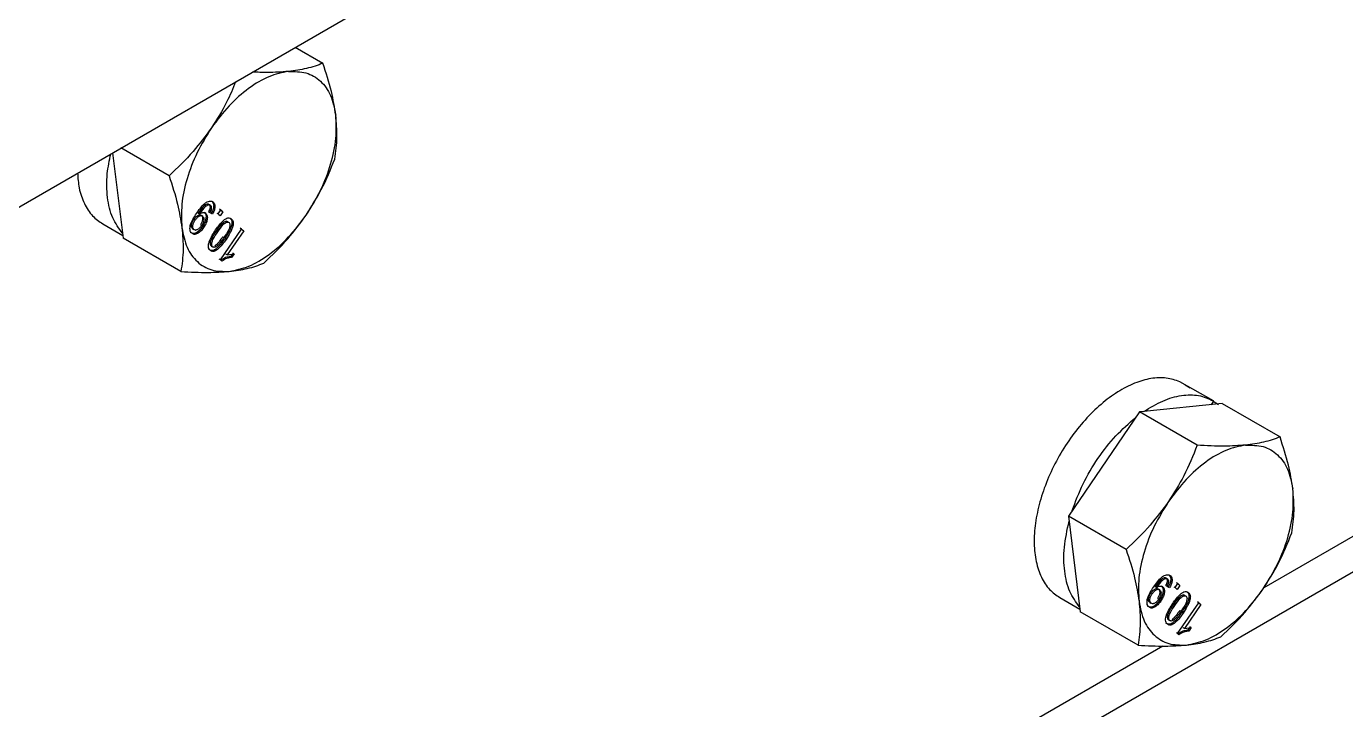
# Model space of a CAD drawing. Header units: millimetres. Extents: x 1293 to 41893, y 1011 to 26911.
# Drawn here: x 6624.5 to 6744.7, y 21890.2 to 21952.4 of the extents above; entities that cross this region are included whole.
import ezdxf

# ---------------------------------------------------------------- set-up
doc = ezdxf.new("R2010")
doc.units = ezdxf.units.MM
doc.header["$LTSCALE"] = 50
doc.layers.add('MAQUINAS', color=11, linetype='Continuous')

msp = doc.modelspace()

# ---------------------------------------------------------------- linework, layer by layer
at = {"layer": 'MAQUINAS', "linetype": 'Continuous', "lineweight": 25}
for p, q in [((6440.2631882, 21830.0406876), (6810.5481346, 22043.8016371)), ((6900.3540004, 21992.2096036), (6471.7441187, 21744.7783856)), ((6648.9905477, 21950.5364275), (6651.5115271, 21949.0810971)), ((6808.1897006, 21942.2699183), (6737.2564974, 21901.3210516)), ((6632.3484102, 21940.9291259), (6633.3103422, 21933.1455926)), ((6637.4932182, 21938.8321465), (6633.1045799, 21941.3656534)), ((6641.1758808, 21936.1694827), (6641.0580296, 21936.2375167)), ((6641.2910464, 21936.1107734), (6641.1731952, 21936.1788074)), ((6641.5222099, 21936.4263736), (6641.4043587, 21936.4944076)), ((6641.9625995, 21935.3734734), (6642.2085991, 21935.7341524)), ((6642.2085991, 21935.7341524), (6642.090748, 21935.8021864)), ((6642.1915515, 21935.7091575), (6642.2801084, 21935.6274306)), ((6642.2085991, 21935.7341524), (6642.3979595, 21935.5593966)), ((6639.761996, 21934.8759779), (6639.8798472, 21934.8079439)), ((6640.1804608, 21935.4916419), (6640.1344548, 21935.4220683)), ((6640.1344548, 21935.4220683), (6640.2280548, 21935.4744005)), ((6640.2523059, 21935.3540343), (6640.1344548, 21935.4220683)), ((6640.2983119, 21935.4236079), (6640.1804608, 21935.4916419)), ((6640.2983119, 21935.4236079), (6640.2523059, 21935.3540343)), ((6640.3995444, 21935.2032625), (6640.2816933, 21935.2712965)), ((6640.5620085, 21935.1380079), (6640.4441573, 21935.206042)), ((6640.8411038, 21935.4093731), (6640.7232527, 21935.4774071)), ((6641.2242629, 21935.4671595), (6641.1064117, 21935.5351935)), ((6641.4382233, 21935.3284716), (6641.2242629, 21935.4671595)), ((6641.4382233, 21935.3284716), (6641.3203721, 21935.3965056)), ((6641.8447484, 21935.4415074), (6641.9625995, 21935.3734734)), ((6642.15196, 21935.1987176), (6641.9625995, 21935.3734734)), ((6642.15196, 21935.1987176), (6642.0341088, 21935.2667516)), ((6642.3979595, 21935.5593966), (6642.15196, 21935.1987176)), ((6642.3979595, 21935.5593966), (6642.2801084, 21935.6274306)), ((6642.8355211, 21934.6213359), (6642.71767, 21934.68937)), ((6642.8407504, 21934.6398643), (6642.9586015, 21934.5718302)), ((6643.06215, 21934.9644753), (6643.1800012, 21934.8964413)), ((6631.4466997, 21934.445136), (6633.2805741, 21933.3864628)), ((6639.553072, 21933.6007658), (6639.4352209, 21933.6687998)), ((6639.6276247, 21934.0201703), (6639.7454759, 21933.9521363)), ((6639.9123501, 21933.8905077), (6639.9159409, 21933.8884348)), ((6640.3485273, 21934.3787614), (6640.4663784, 21934.3107274)), ((6640.6426701, 21934.1168106), (6640.5248189, 21934.1848446)), ((6642.1834066, 21931.1732986), (6644.1022033, 21933.9865945)), ((6642.3744923, 21933.2776598), (6642.4923435, 21933.2096258)), ((6644.2915637, 21933.8118387), (6642.7963475, 21931.6195869)), ((6643.3250185, 21934.3209112), (6643.2071673, 21934.3889452)), ((6644.1022033, 21933.9865945), (6643.9843522, 21934.0546285)), ((6644.0851556, 21933.9615996), (6644.1737126, 21933.8798727)), ((6644.1022033, 21933.9865945), (6644.2915637, 21933.8118387)), ((6644.2915637, 21933.8118387), (6644.1737126, 21933.8798727)), ((6638.5713364, 21930.1084853), (6633.3103422, 21933.1455926)), ((6641.2366045, 21932.0470776), (6641.1187534, 21932.1151116)), ((6641.3422241, 21932.4378113), (6641.4600753, 21932.3697772)), ((6641.7879927, 21932.3812059), (6641.6701416, 21932.4492399)), ((6642.6824726, 21933.0359971), (6642.5646215, 21933.1040311)), ((6641.2897748, 21932.0203205), (6641.3954085, 21931.9593395)), ((6642.1834066, 21931.1732986), (6642.0655555, 21931.2413326)), ((6642.3053074, 21931.0607996), (6642.1834066, 21931.1732986)), ((6642.7963475, 21931.6195869), (6642.6784964, 21931.6876209)), ((6642.7963475, 21931.6195869), (6643.4200958, 21931.7198073)), ((6643.2356269, 21931.6901679), (6643.0754638, 21931.4553404)), ((6643.1933149, 21931.3873064), (6643.0754638, 21931.4553404)), ((6643.4200958, 21931.7198073), (6643.1933149, 21931.3873064)), ((6643.4200958, 21931.7198073), (6643.3022447, 21931.7878413)), ((6732.6489022, 21918.3320568), (6729.5974508, 21920.0745351)), ((6730.0815142, 21919.8083144), (6730.5470076, 21919.5323072)), ((6733.4603692, 21918.0874874), (6726.3076962, 21917.3648066)), ((6732.6489022, 21918.3320568), (6732.452085, 21917.9856139)), ((6732.6293388, 21918.2976209), (6733.1045642, 21918.0158432)), ((6733.4603692, 21918.0874874), (6738.7213634, 21915.0503801)), ((6725.9121557, 21917.3248426), (6719.4420604, 21907.8385368)), ((6726.3076962, 21917.3648066), (6725.9121557, 21917.3248426)), ((6731.1731499, 21914.2877353), (6725.9121557, 21917.3248426)), ((6724.7030546, 21904.8014295), (6719.4420604, 21907.8385368)), ((6719.4420604, 21907.8385368), (6720.5201785, 21899.1148756)), ((6728.3857171, 21902.1387657), (6728.267866, 21902.2067997)), ((6728.5008827, 21902.0800564), (6728.3830316, 21902.1480904)), ((6728.7320462, 21902.3956566), (6728.6141951, 21902.4636906)), ((6726.9718324, 21900.8452609), (6727.0896835, 21900.7772269)), ((6727.3902972, 21901.4609249), (6727.3442911, 21901.3913513)), ((6727.3442911, 21901.3913513), (6727.4378911, 21901.4436835)), ((6727.4621422, 21901.3233173), (6727.3442911, 21901.3913513)), ((6727.5081483, 21901.3928909), (6727.3902972, 21901.4609249)), ((6727.5081483, 21901.3928909), (6727.4621422, 21901.3233173)), ((6727.6093807, 21901.1725455), (6727.4915296, 21901.2405795)), ((6727.7718448, 21901.1072909), (6727.6539937, 21901.175325)), ((6728.0509402, 21901.3786561), (6727.933089, 21901.4466901)), ((6728.4340992, 21901.4364425), (6728.3162481, 21901.5044765)), ((6728.6480596, 21901.2977546), (6728.4340992, 21901.4364425)), ((6728.6480596, 21901.2977546), (6728.5302085, 21901.3657886)), ((6729.0545848, 21901.4107904), (6729.1724359, 21901.3427564)), ((6729.1724359, 21901.3427564), (6729.4184355, 21901.7034354)), ((6729.3617963, 21901.1680006), (6729.1724359, 21901.3427564)), ((6729.3617963, 21901.1680006), (6729.2439452, 21901.2360346)), ((6729.4184355, 21901.7034354), (6729.3005843, 21901.7714694)), ((6729.6077959, 21901.5286796), (6729.3617963, 21901.1680006)), ((6729.4013878, 21901.6784405), (6729.4899447, 21901.5967136)), ((6729.4184355, 21901.7034354), (6729.6077959, 21901.5286796)), ((6729.6077959, 21901.5286796), (6729.4899447, 21901.5967136)), ((6730.2719864, 21900.9337583), (6730.3898375, 21900.8657243)), ((6718.656536, 21900.414419), (6720.4904105, 21899.3557458)), ((6726.7629084, 21899.5700488), (6726.6450573, 21899.6380828)), ((6726.8374611, 21899.9894533), (6726.9553122, 21899.9214193)), ((6727.1221865, 21899.8597907), (6727.1257772, 21899.8577178)), ((6727.5583636, 21900.3480444), (6727.6762147, 21900.2800104)), ((6727.8525064, 21900.0860936), (6727.7346553, 21900.1541276)), ((6729.3932429, 21897.1425816), (6731.3120396, 21899.9558775)), ((6730.0453575, 21900.5906189), (6729.9275063, 21900.658653)), ((6731.5014001, 21899.7811217), (6730.0061839, 21897.5888699)), ((6730.0505868, 21900.6091473), (6730.1684379, 21900.5411132)), ((6730.5348548, 21900.2901942), (6730.4170037, 21900.3582282)), ((6731.3120396, 21899.9558775), (6731.1941885, 21900.0239115)), ((6731.294992, 21899.9308826), (6731.3835489, 21899.8491557)), ((6731.3120396, 21899.9558775), (6731.5014001, 21899.7811217)), ((6731.5014001, 21899.7811217), (6731.3835489, 21899.8491557)), ((6725.7811727, 21896.0777683), (6720.5201785, 21899.1148756)), ((6728.5520605, 21898.4070943), (6728.6699116, 21898.3390602)), ((6728.9978291, 21898.3504889), (6728.8799779, 21898.4185229)), ((6729.5843287, 21899.2469428), (6729.7021798, 21899.1789088)), ((6729.892309, 21899.0052801), (6729.7744578, 21899.0733141)), ((6728.4464409, 21898.0163606), (6728.3285897, 21898.0843946)), ((6728.4996111, 21897.9896035), (6728.6052448, 21897.9286225)), ((6729.3932429, 21897.1425816), (6729.2753918, 21897.2106156)), ((6730.0061839, 21897.5888699), (6729.8883328, 21897.6569039)), ((6730.0061839, 21897.5888699), (6730.6299321, 21897.6890903)), ((6730.4454633, 21897.6594509), (6730.2853002, 21897.4246234)), ((6730.4031513, 21897.3565894), (6730.2853002, 21897.4246234)), ((6730.6299321, 21897.6890903), (6730.4031513, 21897.3565894)), ((6730.6299321, 21897.6890903), (6730.512081, 21897.7571243)), ((6728.0509321, 21896.0067919), (6650.046661, 21850.9758847)), ((6729.5151437, 21897.0300826), (6729.3932429, 21897.1425816))]:
    msp.add_line(p, q, dxfattribs=at)
for points, knots in [([(6651.5115271, 21949.0810971), (6651.0403549, 21948.9056309), (6650.1559745, 21948.5762845), (6648.938038, 21948.4119591), (6648.3689826, 21948.3351815)], [0, 0, 0, 0, 0.5327709195, 1, 1, 1, 1]), ([(6652.6821485, 21944.3546733), (6652.5683833, 21945.0616082), (6652.3248943, 21946.574645), (6651.7942428, 21948.2098874), (6651.5115271, 21949.0810971)], [0, 0, 0, 0, 0.46722908045, 1, 1, 1, 1]), ([(6648.3689826, 21948.3351815), (6647.7489447, 21948.2871951), (6646.743333, 21948.209368), (6645.5464845, 21948.2628064), (6645.0875864, 21948.2832958)], [0, 0, 0, 0, 0.6165779347, 1, 1, 1, 1]), ([(6643.5594765, 21947.4011368), (6643.3030185, 21946.7741362), (6642.710895, 21945.3264849), (6641.8486317, 21943.9761754), (6641.3598282, 21943.2107062)], [0, 0, 0, 0, 0.43311570805, 1, 1, 1, 1]), ([(6652.5896453, 21940.3574359), (6652.6839193, 21941.011014), (6652.8608696, 21942.2377666), (6652.739061, 21943.6805588), (6652.6821485, 21944.3546733)], [0, 0, 0, 0, 0.5327709195, 1, 1, 1, 1]), ([(6641.3598282, 21943.2107062), (6640.8192591, 21942.4762243), (6639.662291, 21940.904229), (6638.2471593, 21939.552375), (6637.4932182, 21938.8321465)], [0, 0, 0, 0, 0.4672290805, 1, 1, 1, 1]), ([(6633.2538468, 21933.6027288), (6632.9267614, 21934.0422691), (6632.2725907, 21934.9213496), (6631.828652, 21936.8170185), (6631.761508, 21938.8153459), (6632.0581598, 21940.2270236), (6632.185998, 21940.8353674)], [0, 0, 0, 0, 0.2661504132, 0.5323008264, 0.7984512397, 1, 1, 1, 1]), ([(6649.9861599, 21935.2496898), (6650.4698764, 21936.0169921), (6651.5051641, 21937.659232), (6652.2126939, 21939.4195759), (6652.5896453, 21940.3574359)], [0, 0, 0, 0, 0.4672290805, 1, 1, 1, 1]), ([(6629.1510741, 21939.0833431), (6629.1854583, 21938.620922), (6629.2620769, 21937.5905043), (6629.7374005, 21936.2747816), (6630.4535251, 21935.1403807), (6631.127189, 21934.6788258), (6631.4533089, 21934.4553877)], [0, 0, 0, 0, 0.21695682075, 0.48344709326, 0.74993736578, 1, 1, 1, 1]), ([(6637.4932182, 21938.8321465), (6637.7759339, 21937.9609369), (6638.3065854, 21936.3256944), (6638.5500744, 21934.8126576), (6638.6638396, 21934.1057227)], [0, 0, 0, 0, 0.5327709195, 1, 1, 1, 1]), ([(6639.9795362, 21935.4064974), (6640.09717, 21935.5734837), (6640.3320376, 21935.9068888), (6640.6743653, 21936.2737808), (6640.967289, 21936.4700577), (6641.1830198, 21936.5418169), (6641.3773498, 21936.5328071), (6641.4739096, 21936.4618614), (6641.5222099, 21936.4263736)], [0, 0, 0, 0, 0.2504849429, 0.5001185141, 0.6278991852, 0.7500923696, 0.8749936752, 1, 1, 1, 1]), ([(6641.1731952, 21936.1788074), (6641.141934, 21936.2009732), (6641.0794375, 21936.2452861), (6640.9515856, 21936.2438124), (6640.8112987, 21936.187888), (6640.5361129, 21935.9579208), (6640.338467, 21935.6987965), (6640.1804608, 21935.4916419)], [0, 0, 0, 0, 0.1252073258, 0.2503100191, 0.3753386279, 0.5006201474, 1, 1, 1, 1]), ([(6641.2910464, 21936.1107734), (6641.2597851, 21936.1329391), (6641.1972887, 21936.1772521), (6641.0694367, 21936.1757784), (6640.9291498, 21936.119854), (6640.6539641, 21935.8898868), (6640.4563182, 21935.6307625), (6640.2983119, 21935.4236079)], [0, 0, 0, 0, 0.1252073258, 0.2503100191, 0.3753386279, 0.5006201474, 1, 1, 1, 1]), ([(6641.1064117, 21935.5351935), (6641.1411709, 21935.6029404), (6641.2038853, 21935.7251734), (6641.2507896, 21935.8852841), (6641.2563072, 21935.9951958), (6641.2395986, 21936.0976456), (6641.1997253, 21936.146381), (6641.1731952, 21936.1788074)], [0, 0, 0, 0, 0.2770742738, 0.4999140274, 0.6248342849, 0.7503808481, 1, 1, 1, 1]), ([(6641.2242629, 21935.4671595), (6641.2589844, 21935.5348594), (6641.3216916, 21935.6571258), (6641.368511, 21935.816949), (6641.3743696, 21935.9273648), (6641.360845, 21936.0030036), (6641.3336003, 21936.0664899), (6641.3052304, 21936.0960129), (6641.2910464, 21936.1107734)], [0, 0, 0, 0, 0.2764767993, 0.4993179598, 0.6237184282, 0.7494961879, 0.8747561628, 1, 1, 1, 1]), ([(6641.4043587, 21936.4944076), (6641.4510133, 21936.4393949), (6641.5212131, 21936.3566189), (6641.5570317, 21936.1849777), (6641.5572262, 21935.990274), (6641.4898685, 21935.7123747), (6641.3769303, 21935.501906), (6641.3203721, 21935.3965056)], [0, 0, 0, 0, 0.2498591948, 0.3759561592, 0.5004815934, 0.749846529, 1, 1, 1, 1]), ([(6641.5222099, 21936.4263736), (6641.5688667, 21936.3713627), (6641.6390255, 21936.2886417), (6641.6748644, 21936.1170275), (6641.6751085, 21935.9223476), (6641.6077179, 21935.64434), (6641.4947809, 21935.4338718), (6641.4382233, 21935.3284716)], [0, 0, 0, 0, 0.2498594906, 0.3757183909, 0.500481002, 0.7498462328, 1, 1, 1, 1]), ([(6639.553072, 21933.6007658), (6639.516007, 21933.6438225), (6639.4418882, 21933.7299231), (6639.3927759, 21933.9292901), (6639.3918908, 21934.1615594), (6639.465201, 21934.5031045), (6639.6683095, 21934.9374406), (6639.875616, 21935.2498769), (6639.9795362, 21935.4064974)], [0, 0, 0, 0, 0.1250635897, 0.2500895576, 0.3751100052, 0.5001693996, 0.7494409524, 1, 1, 1, 1]), ([(6639.6276247, 21934.0201703), (6639.5929901, 21934.0639825), (6639.541272, 21934.129405), (6639.5273236, 21934.2713966), (6639.5395804, 21934.3894683), (6639.5720273, 21934.5148218), (6639.6388647, 21934.6822275), (6639.7128702, 21934.7986771), (6639.761996, 21934.8759779)], [0, 0, 0, 0, 0.24901716601, 0.37184465621, 0.49936480371, 0.62322594318, 0.74989237644, 1, 1, 1, 1]), ([(6639.7454759, 21933.9521363), (6639.7108433, 21933.99595), (6639.6590873, 21934.0614264), (6639.6451685, 21934.203451), (6639.6574696, 21934.3216372), (6639.6899166, 21934.4469034), (6639.7567816, 21934.6142968), (6639.8307213, 21934.7306429), (6639.8798472, 21934.8079439)], [0, 0, 0, 0, 0.2490168506, 0.3721383925, 0.4993654558, 0.6235619335, 0.7498926933, 1, 1, 1, 1]), ([(6639.761996, 21934.8759779), (6639.8155599, 21934.9486596), (6639.896538, 21935.0585401), (6640.0215681, 21935.1702722), (6640.1188635, 21935.2318363), (6640.2135739, 21935.2671304), (6640.3338682, 21935.2795371), (6640.3999786, 21935.2354821), (6640.4441573, 21935.206042)], [0, 0, 0, 0, 0.2499766017, 0.3779151287, 0.5003420213, 0.627106401, 0.7508109821, 1, 1, 1, 1]), ([(6639.8798472, 21934.8079439), (6639.933411, 21934.8806247), (6640.0144548, 21934.9905931), (6640.1394999, 21935.1023044), (6640.2368809, 21935.1638862), (6640.3315141, 21935.1991176), (6640.4517815, 21935.2114646), (6640.5178301, 21935.167449), (6640.5620085, 21935.1380079)], [0, 0, 0, 0, 0.24997649069, 0.37822216715, 0.50034233219, 0.62745243068, 0.75081109269, 1, 1, 1, 1]), ([(6640.2523059, 21935.3540343), (6640.3078133, 21935.3885775), (6640.4191769, 21935.457881), (6640.5806028, 21935.4954178), (6640.7298218, 21935.4898337), (6640.8040652, 21935.4361533), (6640.8411038, 21935.4093731)], [0, 0, 0, 0, 0.2489431768, 0.4994502947, 0.7502849385, 1, 1, 1, 1]), ([(6640.4441573, 21935.206042), (6640.4791904, 21935.1644714), (6640.5316344, 21935.102241), (6640.5548112, 21934.9700228), (6640.5505318, 21934.8575649), (6640.5256724, 21934.736291), (6640.4678473, 21934.5709955), (6640.3961269, 21934.4554482), (6640.3485273, 21934.3787614)], [0, 0, 0, 0, 0.2495203093, 0.3735284255, 0.4998883672, 0.623789863, 0.7503156792, 1, 1, 1, 1]), ([(6640.5620085, 21935.1380079), (6640.5970414, 21935.0964373), (6640.6495305, 21935.0341531), (6640.6726676, 21934.9018933), (6640.6683596, 21934.7893369), (6640.6434891, 21934.6681526), (6640.5856437, 21934.5028678), (6640.5139795, 21934.3874143), (6640.4663784, 21934.3107274)], [0, 0, 0, 0, 0.2495205461, 0.3738507837, 0.4998887841, 0.6240955932, 0.7503154422, 1, 1, 1, 1]), ([(6640.7232527, 21935.4774071), (6640.7375133, 21935.462992), (6640.7660356, 21935.4341607), (6640.8124301, 21935.3625134), (6640.8520271, 21935.2527937), (6640.8666371, 21935.0931013), (6640.849769, 21934.9159472), (6640.8043097, 21934.7287729), (6640.7082285, 21934.4768156), (6640.5980609, 21934.301439), (6640.5248189, 21934.1848446)], [0, 0, 0, 0, 0.0626107389, 0.1252263593, 0.2501941382, 0.3735862588, 0.5002863049, 0.6245798583, 0.750412027, 1, 1, 1, 1]), ([(6640.8411038, 21935.4093731), (6640.8685806, 21935.3789692), (6640.9235155, 21935.3181819), (6640.9695393, 21935.184395), (6640.9845737, 21935.0252894), (6640.9676337, 21934.8480909), (6640.9222021, 21934.6608605), (6640.82614, 21934.4088787), (6640.7159106, 21934.233403), (6640.6426701, 21934.1168106)], [0, 0, 0, 0, 0.1250740585, 0.2500636243, 0.3732612247, 0.5001992382, 0.6242961009, 0.7503685137, 1, 1, 1, 1]), ([(6641.7356705, 21933.909776), (6641.8463099, 21934.0667141), (6642.0673216, 21934.3802116), (6642.3836655, 21934.728861), (6642.6567473, 21934.9304167), (6642.8625168, 21935.0113033), (6643.0452518, 21934.9983812), (6643.1350563, 21934.9304427), (6643.1800012, 21934.8964413)], [0, 0, 0, 0, 0.2504758129, 0.50034735438, 0.62576834082, 0.75017618309, 0.87496969665, 1, 1, 1, 1]), ([(6641.8064111, 21933.8019271), (6641.9645514, 21934.0303163), (6642.1622587, 21934.3158487), (6642.4440694, 21934.5906698), (6642.5930099, 21934.6728095), (6642.7378807, 21934.7046792), (6642.8064704, 21934.661463), (6642.8407504, 21934.6398643)], [0, 0, 0, 0, 0.5004095025, 0.6256126137, 0.7505796735, 0.875343692, 1, 1, 1, 1]), ([(6641.9242622, 21933.7338931), (6642.0824025, 21933.9622823), (6642.2801098, 21934.2478147), (6642.5619206, 21934.5226358), (6642.710861, 21934.6047755), (6642.8557318, 21934.6366452), (6642.9243215, 21934.593429), (6642.9586015, 21934.5718302)], [0, 0, 0, 0, 0.5004095025, 0.6256126137, 0.7505796735, 0.875343692, 1, 1, 1, 1]), ([(6642.9586015, 21934.5718302), (6642.9847438, 21934.5381378), (6643.0370427, 21934.4707343), (6643.0421577, 21934.2985595), (6643.0083326, 21934.1114981), (6642.8413532, 21933.7295567), (6642.6474432, 21933.4406828), (6642.4923435, 21933.2096258)], [0, 0, 0, 0, 0.1246963828, 0.2494616582, 0.3744323466, 0.4996371137, 1, 1, 1, 1]), ([(6643.06215, 21934.9644753), (6643.1175186, 21934.8969044), (6643.2006775, 21934.7954186), (6643.2294378, 21934.5759138), (6643.214591, 21934.4512694), (6643.2071673, 21934.3889452)], [0, 0, 0, 0, 0.4990363131, 0.7495101716, 1, 1, 1, 1]), ([(6643.1800012, 21934.8964413), (6643.2358498, 21934.8290945), (6643.3197297, 21934.7279452), (6643.3419441, 21934.5345015), (6643.3392232, 21934.4156595), (6643.3297533, 21934.3524936), (6643.3250185, 21934.3209112)], [0, 0, 0, 0, 0.4987953461, 0.7491482596, 0.8745764119, 1, 1, 1, 1]), ([(6646.1195499, 21930.87113), (6646.8734909, 21931.5913585), (6648.2886227, 21932.9432126), (6649.4455908, 21934.5152079), (6649.9861599, 21935.2496898)], [0, 0, 0, 0, 0.5327709195, 1, 1, 1, 1]), ([(6638.6638396, 21934.1057227), (6638.7207521, 21933.4316082), (6638.8425608, 21931.988816), (6638.6656104, 21930.7620634), (6638.5713364, 21930.1084853)], [0, 0, 0, 0, 0.4672290805, 1, 1, 1, 1]), ([(6640.6426701, 21934.1168106), (6640.5569704, 21934.001413), (6640.4278549, 21933.8275545), (6640.2270638, 21933.6566593), (6640.0722674, 21933.5622539), (6639.921329, 21933.5070505), (6639.7294211, 21933.4852722), (6639.6237254, 21933.5544939), (6639.553072, 21933.6007658)], [0, 0, 0, 0, 0.2498688585, 0.3764535287, 0.5003476657, 0.6272386366, 0.7508240847, 1, 1, 1, 1]), ([(6640.5248189, 21934.1848446), (6640.4391366, 21934.0694879), (6640.3099784, 21933.8955985), (6640.1090495, 21933.7244466), (6639.9545445, 21933.6308861), (6639.8022498, 21933.5724672), (6639.709572, 21933.5695914), (6639.6639263, 21933.568175)], [0, 0, 0, 0, 0.3327926582, 0.5016541087, 0.6663981272, 0.835694162, 1, 1, 1, 1]), ([(6640.4663784, 21934.3107274), (6640.4099867, 21934.234606), (6640.2973517, 21934.0825638), (6640.1238905, 21933.9518518), (6639.9903107, 21933.8960679), (6639.8623582, 21933.8778006), (6639.7924987, 21933.9222303), (6639.7454759, 21933.9521363)], [0, 0, 0, 0, 0.2502503989, 0.4998417518, 0.6295762976, 0.7506653539, 1, 1, 1, 1]), ([(6641.2366045, 21932.0470776), (6641.1982738, 21932.0908134), (6641.1216439, 21932.1782492), (6641.0694525, 21932.382178), (6641.0862204, 21932.6324916), (6641.2612509, 21933.1677123), (6641.5249476, 21933.5801737), (6641.7356705, 21933.909776)], [0, 0, 0, 0, 0.12537334802, 0.25064373861, 0.37569751501, 0.50111317472, 1, 1, 1, 1]), ([(6641.3422241, 21932.4378113), (6641.3157009, 21932.4711323), (6641.2626558, 21932.5377729), (6641.2546851, 21932.7089548), (6641.2911622, 21932.8972965), (6641.4554242, 21933.2801304), (6641.6504293, 21933.5700359), (6641.8064111, 21933.8019271)], [0, 0, 0, 0, 0.1247447425, 0.2494837578, 0.3744708184, 0.4996480989, 1, 1, 1, 1]), ([(6641.4600753, 21932.3697772), (6641.4335521, 21932.4030983), (6641.3805069, 21932.4697389), (6641.3725363, 21932.6409207), (6641.4090133, 21932.8292625), (6641.5732753, 21933.2120964), (6641.7682804, 21933.5020019), (6641.9242622, 21933.7338931)], [0, 0, 0, 0, 0.1247447425, 0.24948375779, 0.37447081842, 0.49964809889, 1, 1, 1, 1]), ([(6642.3744923, 21933.2776598), (6642.2664894, 21933.1245035), (6642.1044944, 21932.8947823), (6641.8671321, 21932.6100628), (6641.7357474, 21932.5028005), (6641.6701416, 21932.4492399)], [0, 0, 0, 0, 0.5003723119, 0.7505151407, 1, 1, 1, 1]), ([(6643.2071673, 21934.3889452), (6643.1756265, 21934.2777112), (6643.1124987, 21934.0550808), (6642.8966185, 21933.6143051), (6642.6974146, 21933.3081319), (6642.5646215, 21933.1040311)], [0, 0, 0, 0, 0.249753552, 0.499871473, 1, 1, 1, 1]), ([(6643.3250185, 21934.3209112), (6643.2934776, 21934.2096771), (6643.2303498, 21933.9870468), (6643.0144697, 21933.5462711), (6642.8152657, 21933.2400979), (6642.6824726, 21933.0359971)], [0, 0, 0, 0, 0.249753552, 0.499871473, 1, 1, 1, 1]), ([(6642.6824726, 21933.0359971), (6642.5716938, 21932.8789794), (6642.3504094, 21932.5653314), (6642.0312513, 21932.2124947), (6641.7572338, 21932.0119202), (6641.5520502, 21931.9337251), (6641.3716949, 21931.9454109), (6641.2816644, 21932.0131663), (6641.2366045, 21932.0470776)], [0, 0, 0, 0, 0.2504817087, 0.5003455958, 0.6317049057, 0.7502211388, 0.8749866995, 1, 1, 1, 1]), ([(6642.5646215, 21933.1040311), (6642.4538863, 21932.947108), (6642.2326891, 21932.6336489), (6641.9128997, 21932.2795307), (6641.6400305, 21932.0814989), (6641.4432094, 21932.0009762), (6641.3402085, 21932.0183355), (6641.2920803, 21932.0264468)], [0, 0, 0, 0, 0.2932940048, 0.5858645899, 0.7398654608, 0.8784495684, 1, 1, 1, 1]), ([(6641.4235594, 21932.3944345), (6641.4180049, 21932.3950314), (6641.3989248, 21932.3970821), (6641.3722053, 21932.4133389), (6641.3522181, 21932.4296536), (6641.3422241, 21932.4378113)], [0, 0, 0, 0, 0.1703505147, 0.58516205329, 1, 1, 1, 1]), ([(6641.7879927, 21932.3812059), (6641.7565287, 21932.3643567), (6641.693621, 21932.330669), (6641.6031012, 21932.3122173), (6641.5217524, 21932.3227428), (6641.4806368, 21932.3540972), (6641.4600753, 21932.3697772)], [0, 0, 0, 0, 0.2501584562, 0.5001555724, 0.7500324303, 1, 1, 1, 1]), ([(6642.4923435, 21933.2096258), (6642.3843406, 21933.0564695), (6642.2223456, 21932.8267483), (6641.9849833, 21932.5420288), (6641.8535986, 21932.4347665), (6641.7879927, 21932.3812059)], [0, 0, 0, 0, 0.50037231189, 0.75051514073, 1, 1, 1, 1]), ([(6643.0754638, 21931.4553404), (6642.9334204, 21931.4440098), (6642.6498247, 21931.4213879), (6642.3414011, 21931.2262391), (6642.1874562, 21931.1288336)], [0, 0, 0, 0, 0.5008657323, 1, 1, 1, 1]), ([(6643.1933149, 21931.3873064), (6643.0512716, 21931.3759758), (6642.7676759, 21931.3533539), (6642.4592522, 21931.1582051), (6642.3053074, 21931.0607996)], [0, 0, 0, 0, 0.5008657323, 1, 1, 1, 1]), ([(6642.9770055, 21930.1252145), (6643.5460608, 21930.2019921), (6644.7639973, 21930.3663175), (6645.6483777, 21930.6956639), (6646.1195499, 21930.87113)], [0, 0, 0, 0, 0.4672290805, 1, 1, 1, 1]), ([(6638.5713364, 21930.1084853), (6639.4194983, 21930.06632), (6641.0114805, 21929.9871765), (6642.3510975, 21930.0812573), (6642.9770055, 21930.1252145)], [0, 0, 0, 0, 0.5327709195, 1, 1, 1, 1]), ([(6729.5974508, 21920.0745351), (6729.1955485, 21920.213855), (6728.391744, 21920.4924949), (6726.9791806, 21920.4248192), (6725.4800999, 21919.9999763), (6723.932478, 21919.2001105), (6722.3990426, 21918.0641784), (6720.9358453, 21916.6322412), (6719.5979568, 21914.958501), (6718.4353228, 21913.1053855), (6717.4914423, 21911.142233), (6716.8016404, 21909.1425056), (6716.3916019, 21907.1807983), (6716.277093, 21905.3312157), (6716.4607866, 21903.6601775), (6716.9418204, 21902.2404605), (6717.6646186, 21901.1105003), (6718.3374354, 21900.6483817), (6718.6631452, 21900.4246707)], [0, 0, 0, 0, 0.0627417298, 0.1254834597, 0.1882251895, 0.2509669194, 0.3137086492, 0.3764503791, 0.4391921089, 0.5019338388, 0.5646755686, 0.6274172985, 0.6901590283, 0.7529007582, 0.815642488, 0.8783842179, 0.9411259477, 1, 1, 1, 1]), ([(6731.1731499, 21914.2877353), (6730.7961986, 21913.3498753), (6730.0886687, 21911.5895314), (6729.0533811, 21909.9472915), (6728.5696645, 21909.1799892)], [0, 0, 0, 0, 0.5327709195, 1, 1, 1, 1]), ([(6735.578819, 21914.3044645), (6734.952911, 21914.2605073), (6733.6132941, 21914.1664265), (6732.0213118, 21914.24557), (6731.1731499, 21914.2877353)], [0, 0, 0, 0, 0.4672290805, 1, 1, 1, 1]), ([(6738.7213634, 21915.0503801), (6738.2501913, 21914.8749139), (6737.3658108, 21914.5455675), (6736.1478743, 21914.3812421), (6735.578819, 21914.3044645)], [0, 0, 0, 0, 0.5327709195, 1, 1, 1, 1]), ([(6739.8919848, 21910.3239563), (6739.7782197, 21911.0308912), (6739.5347306, 21912.543928), (6739.0040791, 21914.1791704), (6738.7213634, 21915.0503801)], [0, 0, 0, 0, 0.4672290805, 1, 1, 1, 1]), ([(6739.7994816, 21906.3267189), (6739.8937556, 21906.980297), (6740.070706, 21908.2070496), (6739.9488974, 21909.6498418), (6739.8919848, 21910.3239563)], [0, 0, 0, 0, 0.5327709195, 1, 1, 1, 1]), ([(6728.5696645, 21909.1799892), (6728.0290954, 21908.4455073), (6726.8721273, 21906.873512), (6725.4569956, 21905.521658), (6724.7030546, 21904.8014295)], [0, 0, 0, 0, 0.4672290805, 1, 1, 1, 1]), ([(6737.1959962, 21901.2189728), (6737.6797127, 21901.9862751), (6738.7150004, 21903.628515), (6739.4225303, 21905.3888589), (6739.7994816, 21906.3267189)], [0, 0, 0, 0, 0.4672290805, 1, 1, 1, 1]), ([(6724.7030546, 21904.8014295), (6724.9857703, 21903.9302199), (6725.5164217, 21902.2949774), (6725.7599108, 21900.7819406), (6725.873676, 21900.0750057)], [0, 0, 0, 0, 0.5327709195, 1, 1, 1, 1]), ([(6727.1893726, 21901.3757804), (6727.3070063, 21901.5427667), (6727.541874, 21901.8761718), (6727.8842017, 21902.2430638), (6728.1771253, 21902.4393407), (6728.3928561, 21902.5110999), (6728.5871861, 21902.5020901), (6728.683746, 21902.4311444), (6728.7320462, 21902.3956566)], [0, 0, 0, 0, 0.25048494292, 0.50011851407, 0.6278991852, 0.75009236964, 0.87499367523, 1, 1, 1, 1]), ([(6728.3830316, 21902.1480904), (6728.3517703, 21902.1702562), (6728.2892739, 21902.2145691), (6728.161422, 21902.2130954), (6728.021135, 21902.157171), (6727.7459493, 21901.9272038), (6727.5483034, 21901.6680795), (6727.3902972, 21901.4609249)], [0, 0, 0, 0, 0.1252073258, 0.2503100191, 0.3753386279, 0.5006201474, 1, 1, 1, 1]), ([(6728.5008827, 21902.0800564), (6728.4696214, 21902.1022221), (6728.407125, 21902.1465351), (6728.2792731, 21902.1450614), (6728.1389861, 21902.089137), (6727.8638004, 21901.8591698), (6727.6661545, 21901.6000455), (6727.5081483, 21901.3928909)], [0, 0, 0, 0, 0.1252073258, 0.2503100191, 0.3753386279, 0.5006201474, 1, 1, 1, 1]), ([(6728.3162481, 21901.5044765), (6728.3510072, 21901.5722234), (6728.4137217, 21901.6944564), (6728.4606259, 21901.8545671), (6728.4661435, 21901.9644788), (6728.449435, 21902.0669286), (6728.4095616, 21902.115664), (6728.3830316, 21902.1480904)], [0, 0, 0, 0, 0.2770742738, 0.4999140274, 0.6248342849, 0.7503808481, 1, 1, 1, 1]), ([(6728.4340992, 21901.4364425), (6728.4688208, 21901.5041424), (6728.531528, 21901.6264088), (6728.5783474, 21901.786232), (6728.584206, 21901.8966478), (6728.5706814, 21901.9722866), (6728.5434366, 21902.0357729), (6728.5150667, 21902.0652959), (6728.5008827, 21902.0800564)], [0, 0, 0, 0, 0.2764767993, 0.4993179598, 0.6237184282, 0.7494961879, 0.8747561628, 1, 1, 1, 1]), ([(6728.6141951, 21902.4636906), (6728.6608497, 21902.4086779), (6728.7310495, 21902.3259019), (6728.766868, 21902.1542607), (6728.7670626, 21901.959557), (6728.6997048, 21901.6816577), (6728.5867667, 21901.471189), (6728.5302085, 21901.3657886)], [0, 0, 0, 0, 0.2498591948, 0.3759561592, 0.5004815934, 0.749846529, 1, 1, 1, 1]), ([(6728.7320462, 21902.3956566), (6728.7787031, 21902.3406457), (6728.8488619, 21902.2579247), (6728.8847007, 21902.0863105), (6728.8849449, 21901.8916306), (6728.8175542, 21901.613623), (6728.7046172, 21901.4031548), (6728.6480596, 21901.2977546)], [0, 0, 0, 0, 0.2498594906, 0.3757183909, 0.500481002, 0.7498462328, 1, 1, 1, 1]), ([(6726.7629084, 21899.5700488), (6726.7258434, 21899.6131055), (6726.6517245, 21899.6992061), (6726.6026122, 21899.8985731), (6726.6017272, 21900.1308424), (6726.6750373, 21900.4723875), (6726.8781459, 21900.9067236), (6727.0854524, 21901.2191599), (6727.1893726, 21901.3757804)], [0, 0, 0, 0, 0.1250635897, 0.2500895576, 0.3751100052, 0.5001693996, 0.7494409524, 1, 1, 1, 1]), ([(6726.8374611, 21899.9894533), (6726.8028264, 21900.0332655), (6726.7511083, 21900.098688), (6726.73716, 21900.2406796), (6726.7494168, 21900.3587513), (6726.7818637, 21900.4841048), (6726.848701, 21900.6515105), (6726.9227065, 21900.7679601), (6726.9718324, 21900.8452609)], [0, 0, 0, 0, 0.249017166, 0.3718446562, 0.4993648037, 0.6232259432, 0.7498923764, 1, 1, 1, 1]), ([(6726.9718324, 21900.8452609), (6727.0253963, 21900.9179426), (6727.1063743, 21901.0278231), (6727.2314044, 21901.1395552), (6727.3286998, 21901.2011193), (6727.4234103, 21901.2364134), (6727.5437045, 21901.2488201), (6727.6098149, 21901.2047651), (6727.6539937, 21901.175325)], [0, 0, 0, 0, 0.2499766017, 0.3779151287, 0.5003420213, 0.627106401, 0.7508109821, 1, 1, 1, 1]), ([(6727.0896835, 21900.7772269), (6727.1432474, 21900.8499077), (6727.2242911, 21900.9598761), (6727.3493362, 21901.0715874), (6727.4467173, 21901.1331692), (6727.5413505, 21901.1684006), (6727.6616179, 21901.1807476), (6727.7276664, 21901.136732), (6727.7718448, 21901.1072909)], [0, 0, 0, 0, 0.2499764907, 0.3782221672, 0.5003423322, 0.6274524307, 0.7508110927, 1, 1, 1, 1]), ([(6727.4621422, 21901.3233173), (6727.5176497, 21901.3578605), (6727.6290132, 21901.427164), (6727.7904392, 21901.4647008), (6727.9396581, 21901.4591167), (6728.0139015, 21901.4054363), (6728.0509402, 21901.3786561)], [0, 0, 0, 0, 0.24894317678, 0.49945029465, 0.75028493849, 1, 1, 1, 1]), ([(6727.6539937, 21901.175325), (6727.6890268, 21901.1337544), (6727.7414708, 21901.071524), (6727.7646476, 21900.9393058), (6727.7603681, 21900.8268479), (6727.7355088, 21900.705574), (6727.6776837, 21900.5402785), (6727.6059632, 21900.4247312), (6727.5583636, 21900.3480444)], [0, 0, 0, 0, 0.2495203093, 0.3735284255, 0.4998883672, 0.623789863, 0.7503156792, 1, 1, 1, 1]), ([(6727.7718448, 21901.1072909), (6727.8068778, 21901.0657204), (6727.8593668, 21901.0034361), (6727.882504, 21900.8711763), (6727.8781959, 21900.7586199), (6727.8533254, 21900.6374356), (6727.79548, 21900.4721508), (6727.7238158, 21900.3566973), (6727.6762147, 21900.2800104)], [0, 0, 0, 0, 0.2495205461, 0.3738507837, 0.4998887841, 0.6240955932, 0.7503154422, 1, 1, 1, 1]), ([(6727.933089, 21901.4466901), (6727.9473496, 21901.432275), (6727.9758719, 21901.4034437), (6728.0222664, 21901.3317964), (6728.0618635, 21901.2220767), (6728.0764735, 21901.0623843), (6728.0596053, 21900.8852302), (6728.014146, 21900.6980559), (6727.9180649, 21900.4460986), (6727.8078973, 21900.270722), (6727.7346553, 21900.1541276)], [0, 0, 0, 0, 0.0626107389, 0.1252263593, 0.2501941382, 0.3735862588, 0.5002863049, 0.6245798583, 0.750412027, 1, 1, 1, 1]), ([(6728.0509402, 21901.3786561), (6728.0784169, 21901.3482522), (6728.1333519, 21901.2874649), (6728.1793756, 21901.153678), (6728.1944101, 21900.9945724), (6728.17747, 21900.8173739), (6728.1320385, 21900.6301435), (6728.0359764, 21900.3781617), (6727.9257469, 21900.202686), (6727.8525064, 21900.0860936)], [0, 0, 0, 0, 0.1250740585, 0.2500636243, 0.3732612247, 0.5001992382, 0.6242961009, 0.7503685137, 1, 1, 1, 1]), ([(6728.9455069, 21899.879059), (6729.0561462, 21900.0359971), (6729.2771579, 21900.3494946), (6729.5935018, 21900.698144), (6729.8665836, 21900.8996998), (6730.0723532, 21900.9805863), (6730.2550881, 21900.9676642), (6730.3448927, 21900.8997257), (6730.3898375, 21900.8657243)], [0, 0, 0, 0, 0.2504758129, 0.5003473544, 0.6257683408, 0.7501761831, 0.8749696966, 1, 1, 1, 1]), ([(6730.2719864, 21900.9337583), (6730.327355, 21900.8661874), (6730.4105139, 21900.7647016), (6730.4392741, 21900.5451968), (6730.4244273, 21900.4205524), (6730.4170037, 21900.3582282)], [0, 0, 0, 0, 0.4990363131, 0.7495101716, 1, 1, 1, 1]), ([(6730.3898375, 21900.8657243), (6730.4456861, 21900.7983775), (6730.529566, 21900.6972282), (6730.5517805, 21900.5037845), (6730.5490595, 21900.3849425), (6730.5395896, 21900.3217766), (6730.5348548, 21900.2901942)], [0, 0, 0, 0, 0.4987953461, 0.7491482596, 0.8745764119, 1, 1, 1, 1]), ([(6733.3293863, 21896.840413), (6734.0833273, 21897.5606416), (6735.498459, 21898.9124956), (6736.6554271, 21900.4844909), (6737.1959962, 21901.2189728)], [0, 0, 0, 0, 0.5327709195, 1, 1, 1, 1]), ([(6725.873676, 21900.0750057), (6725.9305885, 21899.4008912), (6726.0523971, 21897.958099), (6725.8754467, 21896.7313464), (6725.7811727, 21896.0777683)], [0, 0, 0, 0, 0.46722908045, 1, 1, 1, 1]), ([(6727.8525064, 21900.0860936), (6727.7668067, 21899.970696), (6727.6376912, 21899.7968375), (6727.4369002, 21899.6259423), (6727.2821037, 21899.5315369), (6727.1311653, 21899.4763335), (6726.9392574, 21899.4545552), (6726.8335617, 21899.5237769), (6726.7629084, 21899.5700488)], [0, 0, 0, 0, 0.2498688585, 0.3764535287, 0.5003476657, 0.6272386366, 0.7508240847, 1, 1, 1, 1]), ([(6726.9553122, 21899.9214193), (6726.9206796, 21899.965233), (6726.8689236, 21900.0307094), (6726.8550048, 21900.172734), (6726.867306, 21900.2909202), (6726.8997529, 21900.4161864), (6726.9666179, 21900.5835798), (6727.0405576, 21900.6999259), (6727.0896835, 21900.7772269)], [0, 0, 0, 0, 0.2490168506, 0.3721383925, 0.4993654558, 0.6235619335, 0.7498926933, 1, 1, 1, 1]), ([(6727.7346553, 21900.1541276), (6727.6489729, 21900.0387709), (6727.5198147, 21899.8648815), (6727.3188858, 21899.6937296), (6727.1643808, 21899.6001691), (6727.0120861, 21899.5417502), (6726.9194084, 21899.5388744), (6726.8737627, 21899.537458)], [0, 0, 0, 0, 0.3327926582, 0.5016541086, 0.6663981272, 0.835694162, 1, 1, 1, 1]), ([(6727.6762147, 21900.2800104), (6727.619823, 21900.203889), (6727.5071881, 21900.0518468), (6727.3337268, 21899.9211348), (6727.200147, 21899.8653509), (6727.0721946, 21899.8470836), (6727.0023351, 21899.8915133), (6726.9553122, 21899.9214193)], [0, 0, 0, 0, 0.2502503989, 0.4998417518, 0.6295762976, 0.7506653539, 1, 1, 1, 1]), ([(6728.4464409, 21898.0163606), (6728.4081102, 21898.0600964), (6728.3314803, 21898.1475322), (6728.2792888, 21898.351461), (6728.2960568, 21898.6017746), (6728.4710872, 21899.1369953), (6728.734784, 21899.5494567), (6728.9455069, 21899.879059)], [0, 0, 0, 0, 0.12537334802, 0.25064373861, 0.37569751501, 0.50111317472, 1, 1, 1, 1]), ([(6728.5520605, 21898.4070943), (6728.5255373, 21898.4404153), (6728.4724921, 21898.5070559), (6728.4645215, 21898.6782378), (6728.5009985, 21898.8665795), (6728.6652606, 21899.2494134), (6728.8602656, 21899.5393189), (6729.0162474, 21899.7712101)], [0, 0, 0, 0, 0.1247447425, 0.24948375779, 0.37447081842, 0.49964809889, 1, 1, 1, 1]), ([(6728.6699116, 21898.3390602), (6728.6433884, 21898.3723813), (6728.5903432, 21898.4390219), (6728.5823726, 21898.6102037), (6728.6188497, 21898.7985455), (6728.7831117, 21899.1813794), (6728.9781168, 21899.4712849), (6729.1340986, 21899.7031761)], [0, 0, 0, 0, 0.1247447425, 0.2494837578, 0.3744708184, 0.4996480989, 1, 1, 1, 1]), ([(6729.0162474, 21899.7712101), (6729.1743878, 21899.9995993), (6729.372095, 21900.2851317), (6729.6539058, 21900.5599528), (6729.8028462, 21900.6420925), (6729.947717, 21900.6739622), (6730.0163067, 21900.630746), (6730.0505868, 21900.6091473)], [0, 0, 0, 0, 0.5004095025, 0.6256126137, 0.7505796735, 0.875343692, 1, 1, 1, 1]), ([(6729.1340986, 21899.7031761), (6729.2922389, 21899.9315653), (6729.4899461, 21900.2170977), (6729.7717569, 21900.4919188), (6729.9206973, 21900.5740585), (6730.0655681, 21900.6059282), (6730.1341578, 21900.562712), (6730.1684379, 21900.5411132)], [0, 0, 0, 0, 0.5004095025, 0.6256126137, 0.7505796735, 0.875343692, 1, 1, 1, 1]), ([(6730.1684379, 21900.5411132), (6730.1945801, 21900.5074208), (6730.246879, 21900.4400173), (6730.2519941, 21900.2678425), (6730.2181689, 21900.0807811), (6730.0511896, 21899.6988397), (6729.8572795, 21899.4099658), (6729.7021798, 21899.1789088)], [0, 0, 0, 0, 0.1246963828, 0.2494616582, 0.3744323466, 0.4996371137, 1, 1, 1, 1]), ([(6730.4170037, 21900.3582282), (6730.3854628, 21900.2469942), (6730.3223351, 21900.0243638), (6730.1064549, 21899.5835881), (6729.907251, 21899.2774149), (6729.7744578, 21899.0733141)], [0, 0, 0, 0, 0.249753552, 0.499871473, 1, 1, 1, 1]), ([(6730.5348548, 21900.2901942), (6730.5033139, 21900.1789601), (6730.4401862, 21899.9563298), (6730.224306, 21899.5155541), (6730.0251021, 21899.2093809), (6729.892309, 21899.0052801)], [0, 0, 0, 0, 0.249753552, 0.499871473, 1, 1, 1, 1]), ([(6729.892309, 21899.0052801), (6729.7815302, 21898.8482624), (6729.5602458, 21898.5346144), (6729.2410877, 21898.1817777), (6728.9670702, 21897.9812032), (6728.7618865, 21897.9030081), (6728.5815312, 21897.9146939), (6728.4915007, 21897.9824493), (6728.4464409, 21898.0163606)], [0, 0, 0, 0, 0.2504817087, 0.50034559577, 0.63170490563, 0.75022113881, 0.87498669951, 1, 1, 1, 1]), ([(6729.7744578, 21899.0733141), (6729.6637227, 21898.916391), (6729.4425254, 21898.6029319), (6729.122736, 21898.2488137), (6728.8498668, 21898.0507819), (6728.6530457, 21897.9702592), (6728.5500448, 21897.9876185), (6728.5019166, 21897.9957298)], [0, 0, 0, 0, 0.2932940048, 0.5858645899, 0.7398654608, 0.8784495684, 1, 1, 1, 1]), ([(6728.6333957, 21898.3637175), (6728.6278412, 21898.3643144), (6728.6087612, 21898.3663651), (6728.5820417, 21898.3826219), (6728.5620544, 21898.3989366), (6728.5520605, 21898.4070943)], [0, 0, 0, 0, 0.17035051471, 0.5851620533, 1, 1, 1, 1]), ([(6729.5843287, 21899.2469428), (6729.4763258, 21899.0937865), (6729.3143308, 21898.8640653), (6729.0769685, 21898.5793458), (6728.9455838, 21898.4720835), (6728.8799779, 21898.4185229)], [0, 0, 0, 0, 0.5003723119, 0.7505151407, 1, 1, 1, 1]), ([(6729.7021798, 21899.1789088), (6729.5941769, 21899.0257525), (6729.4321819, 21898.7960313), (6729.1948196, 21898.5113118), (6729.0634349, 21898.4040495), (6728.9978291, 21898.3504889)], [0, 0, 0, 0, 0.50037231189, 0.75051514073, 1, 1, 1, 1]), ([(6728.9978291, 21898.3504889), (6728.9663651, 21898.3336397), (6728.9034574, 21898.299952), (6728.8129375, 21898.2815003), (6728.7315887, 21898.2920258), (6728.6904731, 21898.3233802), (6728.6699116, 21898.3390602)], [0, 0, 0, 0, 0.2501584562, 0.5001555724, 0.7500324303, 1, 1, 1, 1]), ([(6730.2853002, 21897.4246234), (6730.1432568, 21897.4132929), (6729.8596611, 21897.3906709), (6729.5512374, 21897.1955221), (6729.3972926, 21897.0981166)], [0, 0, 0, 0, 0.5008657323, 1, 1, 1, 1]), ([(6730.4031513, 21897.3565894), (6730.2611079, 21897.3452588), (6729.9775122, 21897.3226369), (6729.6690885, 21897.1274881), (6729.5151437, 21897.0300826)], [0, 0, 0, 0, 0.5008657323, 1, 1, 1, 1]), ([(6725.7811727, 21896.0777683), (6726.6293346, 21896.035603), (6728.2213169, 21895.9564595), (6729.5609338, 21896.0505403), (6730.1868418, 21896.0944975)], [0, 0, 0, 0, 0.5327709195, 1, 1, 1, 1]), ([(6730.1868418, 21896.0944975), (6730.7558971, 21896.1712751), (6731.9738337, 21896.3356005), (6732.8582141, 21896.6649469), (6733.3293863, 21896.840413)], [0, 0, 0, 0, 0.4672290805, 1, 1, 1, 1])]:
    msp.add_open_spline(points, degree=3, knots=knots, dxfattribs=at)
for points in [[(6648.3689826, 21948.3351815), (6647.7803634, 21948.2174226), (6646.6031251, 21947.9819048), (6644.7299168, 21946.8611671), (6642.9131057, 21945.2840882), (6641.8775874, 21943.9018335), (6641.3598282, 21943.2107062)], [(6648.3689826, 21948.3351815), (6648.9220198, 21948.3327715), (6650.028094, 21948.3279515), (6651.3326702, 21947.5282858), (6652.298791, 21946.2323845), (6652.5543626, 21944.9805771), (6652.6821485, 21944.3546733)], [(6649.9861599, 21935.2496898), (6650.4469932, 21935.9933525), (6651.3686599, 21937.4806778), (6652.2757475, 21939.8973168), (6652.7879824, 21942.2740613), (6652.7174264, 21943.661136), (6652.6821485, 21944.3546733)], [(6641.3598282, 21943.2107062), (6640.8989949, 21942.4670436), (6639.9773281, 21940.9797183), (6639.0702406, 21938.5630792), (6638.5580057, 21936.1863347), (6638.6285616, 21934.7992601), (6638.6638396, 21934.1057227)], [(6642.9770055, 21930.1252145), (6643.5656246, 21930.2429734), (6644.742863, 21930.4784913), (6646.6160713, 21931.599229), (6648.4328824, 21933.1763079), (6649.4684007, 21934.5585625), (6649.9861599, 21935.2496898)], [(6638.6638396, 21934.1057227), (6638.7916254, 21933.479819), (6639.0471971, 21932.2280115), (6640.0133179, 21930.9321102), (6641.3178941, 21930.1324446), (6642.4239683, 21930.1276245), (6642.9770055, 21930.1252145)], [(6726.3076962, 21917.3648066), (6726.8904754, 21917.7166309), (6728.0560337, 21918.4202794), (6729.757297, 21918.8853836), (6731.3431878, 21918.9216825), (6732.2136641, 21918.5285987), (6732.6489022, 21918.3320568)], [(6719.7811055, 21908.335637), (6720.0889275, 21909.1542785), (6720.7045714, 21910.7915615), (6722.0947034, 21913.1191758), (6723.7271362, 21915.2231769), (6724.9577858, 21916.2928873), (6725.5731106, 21916.8277424)], [(6735.578819, 21914.3044645), (6734.9901998, 21914.1867056), (6733.8129614, 21913.9511878), (6731.9397531, 21912.8304501), (6730.122942, 21911.2533712), (6729.0874237, 21909.8711166), (6728.5696645, 21909.1799892)], [(6735.578819, 21914.3044645), (6736.1318561, 21914.3020545), (6737.2379304, 21914.2972345), (6738.5425066, 21913.4975688), (6739.5086273, 21912.2016675), (6739.764199, 21910.9498601), (6739.8919848, 21910.3239563)], [(6737.1959962, 21901.2189728), (6737.6568296, 21901.9626355), (6738.5784963, 21903.4499608), (6739.4855838, 21905.8665998), (6739.9978187, 21908.2433443), (6739.9272628, 21909.630419), (6739.8919848, 21910.3239563)], [(6728.5696645, 21909.1799892), (6728.1088312, 21908.4363266), (6727.1871645, 21906.9490013), (6726.280077, 21904.5323622), (6725.7678421, 21902.1556177), (6725.838398, 21900.7685431), (6725.873676, 21900.0750057)], [(6720.4636831, 21899.5720118), (6720.1369154, 21900.0116813), (6719.48338, 21900.8910203), (6719.0346768, 21902.7847508), (6718.9797271, 21904.9663592), (6719.3256129, 21906.5763868), (6719.4985558, 21907.3814006)], [(6730.1868418, 21896.0944975), (6730.775461, 21896.2122564), (6731.9526994, 21896.4477743), (6733.8259076, 21897.568512), (6735.6427187, 21899.1455909), (6736.6782371, 21900.5278455), (6737.1959962, 21901.2189728)], [(6725.873676, 21900.0750057), (6726.0014618, 21899.449102), (6726.2570335, 21898.1972945), (6727.2231542, 21896.9013932), (6728.5277304, 21896.1017276), (6729.6338047, 21896.0969075), (6730.1868418, 21896.0944975)]]:
    msp.add_open_spline(points, degree=3, dxfattribs=at)

doc.saveas('drawing.dxf')
